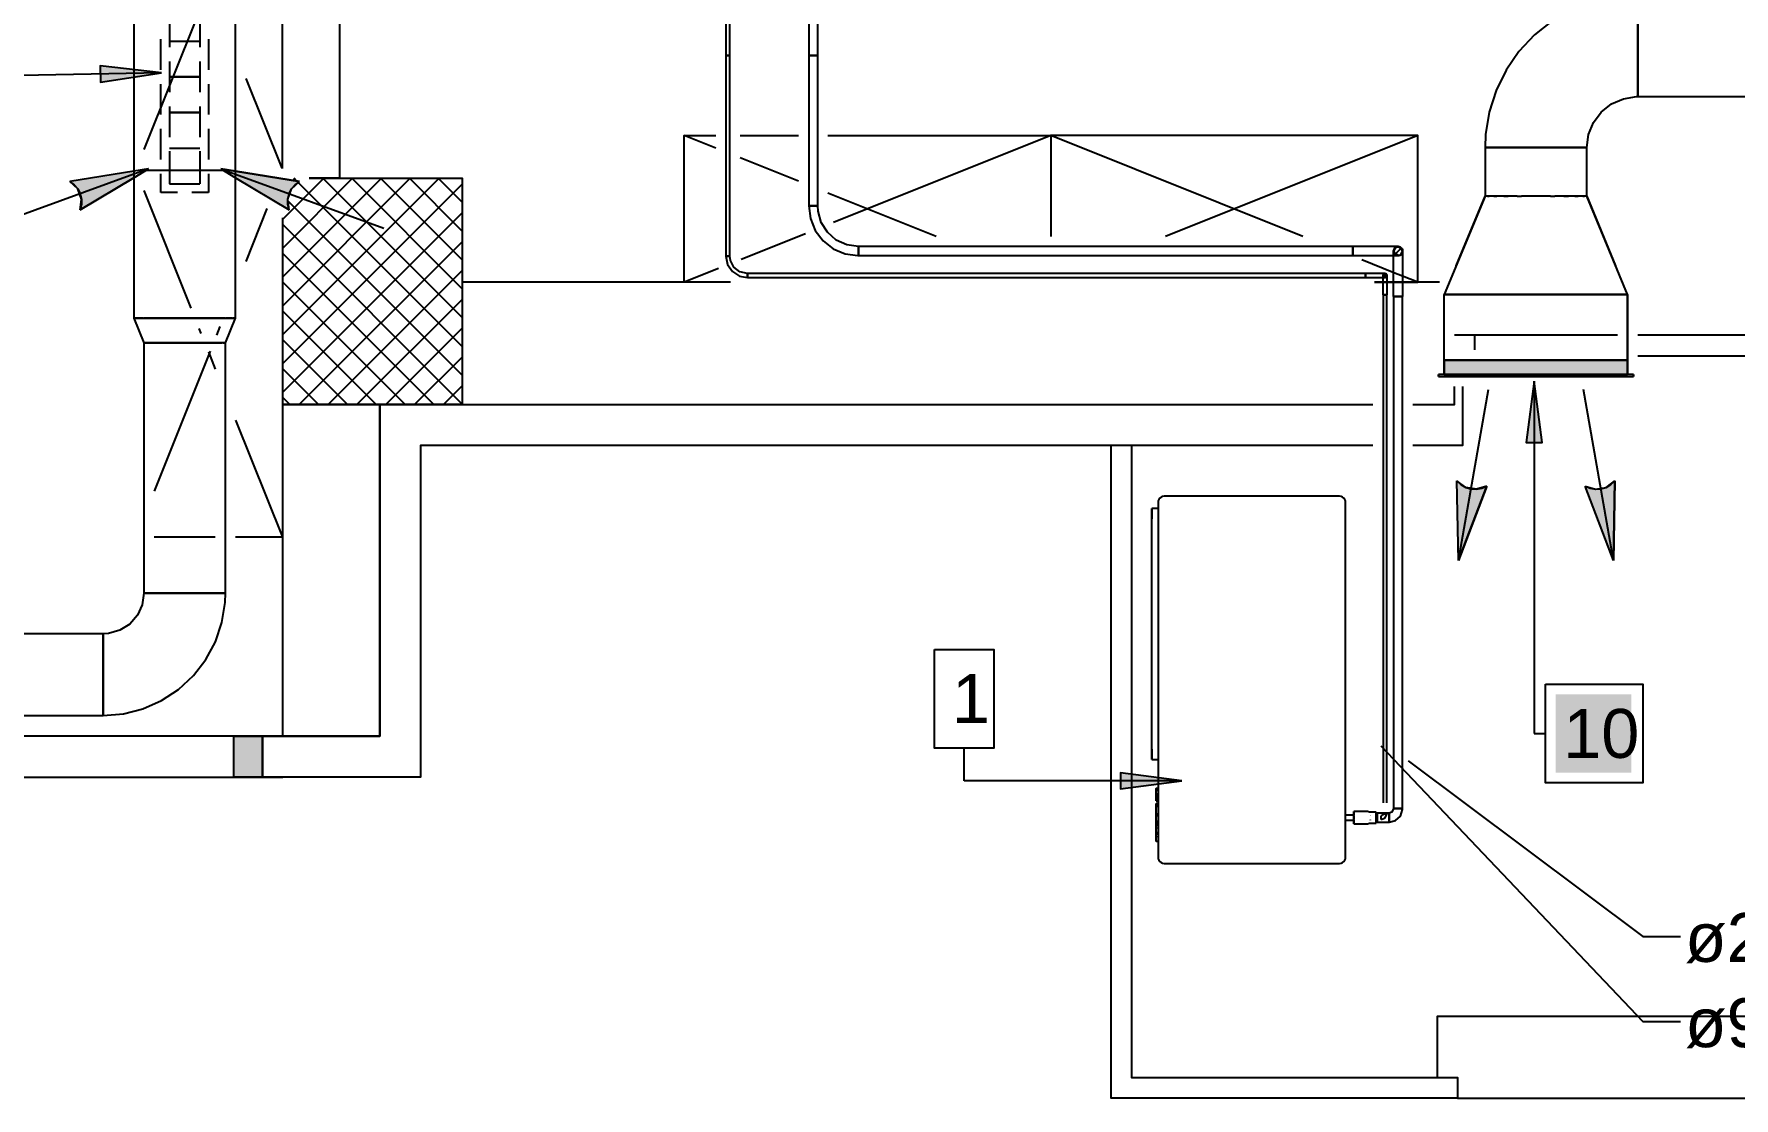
# Model space of a CAD drawing. Extents: x 25325 to 182345, y 3956 to 147305.
# Drawn here: x 91187.527 to 91190.811, y 73647.422 to 73649.476 of the extents above; entities that cross this region are included whole.
import ezdxf

# ---------------------------------------------------------------- set-up
doc = ezdxf.new("R2010")
doc.units = 0
doc.header["$MEASUREMENT"] = 0
doc.layers.add('CAT6A UNDERGROUND PORTS ROUTING', color=1, linetype='CONTINUOUS')
doc.styles.add('PDF Arial', font='arial.ttf')

# ---------------------------------------------------------------- blocks, each defined once
blk = doc.blocks.new('Sheet-Климатична и вентилационна система офис помещение етаж 4_1')
at = {"layer": 'CAT6A UNDERGROUND PORTS ROUTING', "transparency": 33554687}
for color, points in [(7, [(19.7761, 12.1059), (19.6578, 12.1192), (19.6584, 12.0882)]), (5, [(19.6189, 11.8412), (19.7223, 11.9033), (19.7223, 11.9158), (19.5989, 11.8963), (19.6074, 11.89), (19.6142, 11.8819), (19.619, 11.8724), (19.6214, 11.8621), (19.6214, 11.8515)]), (5, [(20.0225, 11.8412), (20.02, 11.8515), (20.02, 11.8621), (20.0225, 11.8724), (20.0272, 11.8819), (20.034, 11.89), (20.0425, 11.8963), (19.9191, 11.9158), (19.9191, 11.9033)]), (5, [(22.2543, 11.5237), (22.6087, 11.5237), (22.6087, 11.5513), (22.2543, 11.5513)]), (5, [(22.2433, 11.5198), (22.6197, 11.5198), (22.6197, 11.5237), (22.2433, 11.5237)]), (7, [(22.4282, 11.5105), (22.4126, 11.3924), (22.4437, 11.3924)]), (5, [(22.2816, 11.1647), (22.3366, 11.308), (22.3269, 11.3039), (22.313, 11.3022), (22.3059, 11.3026), (22.2958, 11.3057), (22.2866, 11.311), (22.2789, 11.3182), (22.2808, 11.2106)]), (5, [(22.5814, 11.1647), (22.584, 11.3182), (22.5764, 11.311), (22.5672, 11.3057), (22.5571, 11.3026), (22.5446, 11.3023), (22.5361, 11.3039), (22.5263, 11.308), (22.5285, 11.3023)]), (7, [(21.7471, 10.7392), (21.629, 10.7547), (21.629, 10.7236)])]:
    blk.add_hatch(color=color, dxfattribs=at).paths.add_polyline_path(points)
at = {"layer": 'CAT6A UNDERGROUND PORTS ROUTING', "true_color": 0xffffff, "transparency": 33554687}
blk.add_hatch(color=7, dxfattribs=at).paths.add_polyline_path([(22.4699, 10.9061), (22.6158, 10.9061), (22.6158, 10.755), (22.4699, 10.755)])
at = {"layer": 'CAT6A UNDERGROUND PORTS ROUTING', "true_color": 0xd8d8d8, "transparency": 33554687}
blk.add_hatch(color=254, dxfattribs=at).paths.add_polyline_path([(19.9158, 10.7465), (19.971, 10.7465), (19.971, 10.8252), (19.9158, 10.8252), (19.9158, 10.7516)])
at = {"layer": 'CAT6A UNDERGROUND PORTS ROUTING', "color": 5, "transparency": 33554687}
for points in [[(19.7223, 13.5304), (19.7223, 11.632)], [(19.9191, 11.632), (19.9191, 13.5304)], [(22.6283, 12.2568), (22.5847, 12.2536), (22.5419, 12.2439), (22.5011, 12.228), (22.4631, 12.2063), (22.4287, 12.1791), (22.3987, 12.1472), (22.3738, 12.1112), (22.3545, 12.0719), (22.3412, 12.0302), (22.3342, 11.987), (22.3331, 11.9616)], [(22.6283, 12.1584), (22.6283, 12.1839), (22.6283, 12.2076), (22.6283, 12.228), (22.6283, 12.2436), (22.6283, 12.2535), (22.6283, 12.2568)], [(22.6283, 12.2568), (22.6283, 12.2535), (22.6283, 12.2436), (22.6283, 12.228), (22.6283, 12.2076), (22.6283, 12.1839), (22.6283, 12.1584)], [(22.6283, 12.06), (22.6283, 12.0633), (22.6283, 12.0732), (22.6283, 12.0888), (22.6283, 12.1092), (22.6283, 12.1329), (22.6283, 12.1584)], [(22.6283, 12.1584), (22.6283, 12.1329), (22.6283, 12.1092), (22.6283, 12.0888), (22.6283, 12.0732), (22.6283, 12.0633), (22.6283, 12.06)], [(22.5299, 11.9616), (22.5332, 11.9866), (22.5426, 12.01), (22.5578, 12.0302), (22.5776, 12.0459), (22.6007, 12.056), (22.6256, 12.06), (22.6283, 12.06)], [(22.6283, 12.06), (23.5397, 12.06)], [(22.3331, 11.9616), (22.3331, 11.8678)], [(22.3331, 11.9616), (22.3364, 11.9616), (22.3463, 11.9616), (22.3619, 11.9616), (22.3823, 11.9616), (22.406, 11.9616), (22.4315, 11.9616)], [(22.4315, 11.9616), (22.406, 11.9616), (22.3823, 11.9616), (22.3619, 11.9616), (22.3463, 11.9616), (22.3364, 11.9616), (22.3331, 11.9616)], [(22.4315, 11.9616), (22.457, 11.9616), (22.4807, 11.9616), (22.5011, 11.9616), (22.5167, 11.9616), (22.5266, 11.9616), (22.5299, 11.9616)], [(22.5299, 11.9616), (22.5266, 11.9616), (22.5167, 11.9616), (22.5011, 11.9616), (22.4807, 11.9616), (22.457, 11.9616), (22.4315, 11.9616)], [(22.5299, 11.8678), (22.5299, 11.9616)], [(22.3331, 11.8678), (22.2543, 11.6777)], [(22.2775, 11.7336), (22.3331, 11.8678)], [(22.395, 11.8678), (22.3823, 11.8678), (22.3619, 11.8678), (22.3463, 11.8678), (22.3364, 11.8678), (22.3331, 11.8678)], [(22.3379, 11.8678), (22.341, 11.8678)], [(22.3499, 11.8678), (22.3519, 11.8678), (22.3562, 11.8678)], [(22.3693, 11.8678), (22.3736, 11.8678), (22.3776, 11.8678)], [(22.395, 11.8678), (22.4011, 11.8678), (22.4034, 11.8678)], [(22.4315, 11.8678), (22.406, 11.8678), (22.4034, 11.8678)], [(22.4596, 11.8678), (22.457, 11.8678), (22.4315, 11.8678)], [(22.4596, 11.8678), (22.4619, 11.8678), (22.468, 11.8678)], [(22.5299, 11.8678), (22.5266, 11.8678), (22.5167, 11.8678), (22.5011, 11.8678), (22.4807, 11.8678), (22.468, 11.8678)], [(22.4854, 11.8678), (22.4893, 11.8678), (22.4944, 11.8678)], [(22.5067, 11.8678), (22.5111, 11.8678), (22.5131, 11.8678)], [(22.522, 11.8678), (22.5251, 11.8678)], [(22.6087, 11.6777), (22.5299, 11.8678)], [(22.5299, 11.8678), (22.5855, 11.7336)], [(22.2543, 11.6777), (22.6087, 11.6777)], [(22.2543, 11.5513), (22.2543, 11.6777)], [(22.2543, 11.5513), (22.2543, 11.6777)], [(22.6087, 11.6777), (22.2543, 11.6777)], [(22.6087, 11.6777), (22.6087, 11.5513)], [(22.6087, 11.5513), (22.6087, 11.6777)], [(19.7271, 11.632), (19.7256, 11.632), (19.7223, 11.632)], [(19.7223, 11.632), (19.742, 11.5845)], [(19.7223, 11.632), (19.7271, 11.632), (19.7411, 11.632), (19.7629, 11.632), (19.7903, 11.632), (19.8207, 11.632), (19.8511, 11.632), (19.8786, 11.632), (19.9003, 11.632), (19.9143, 11.632), (19.9191, 11.632)], [(19.7411, 11.632), (19.7355, 11.632), (19.728, 11.632)], [(19.7629, 11.632), (19.7511, 11.632), (19.7422, 11.632)], [(19.8207, 11.632), (19.7952, 11.632), (19.7715, 11.632), (19.7629, 11.632)], [(19.8785, 11.632), (19.8699, 11.632), (19.8462, 11.632), (19.8207, 11.632)], [(19.8993, 11.632), (19.8903, 11.632), (19.8786, 11.632)], [(19.8994, 11.5845), (19.9191, 11.632)], [(19.9134, 11.632), (19.9059, 11.632), (19.9003, 11.632)], [(19.9191, 11.632), (19.9158, 11.632), (19.9143, 11.632)], [(19.742, 11.5845), (19.742, 11.1016)], [(19.742, 11.5845), (19.7447, 11.5845), (19.7466, 11.5845)], [(19.8994, 11.5845), (19.8947, 11.5845), (19.881, 11.5845), (19.8601, 11.5845), (19.8344, 11.5845), (19.807, 11.5845), (19.7813, 11.5845), (19.7604, 11.5845), (19.7467, 11.5845), (19.742, 11.5845)], [(19.7467, 11.5845), (19.7525, 11.5845), (19.7603, 11.5845)], [(19.7604, 11.5845), (19.765, 11.5845), (19.7813, 11.5845), (19.8003, 11.5845), (19.8207, 11.5845)], [(19.8207, 11.5845), (19.8411, 11.5845), (19.8601, 11.5845), (19.8764, 11.5845), (19.881, 11.5845)], [(19.8811, 11.5845), (19.8889, 11.5845), (19.8935, 11.5845)], [(19.8949, 11.5845), (19.8968, 11.5845), (19.8994, 11.5845)], [(19.8994, 11.1016), (19.8994, 11.5845)], [(22.6087, 11.5513), (22.2543, 11.5513)], [(19.742, 11.1016), (19.7387, 11.0792), (19.7293, 11.0588), (19.7145, 11.0418), (19.6954, 11.0297), (19.6737, 11.0235), (19.6632, 11.0228)], [(19.6632, 10.8654), (19.7023, 10.8686), (19.7402, 10.8783), (19.7761, 10.8941), (19.8088, 10.9156), (19.8375, 10.9422), (19.8615, 10.9732), (19.88, 11.0077), (19.8925, 11.0448), (19.8988, 11.0834), (19.8994, 11.1016)], [(19.8207, 11.1016), (19.8003, 11.1016), (19.7813, 11.1016), (19.765, 11.1016), (19.7525, 11.1016), (19.7447, 11.1016), (19.742, 11.1016)], [(19.742, 11.1016), (19.7447, 11.1016), (19.7525, 11.1016), (19.765, 11.1016), (19.7813, 11.1016), (19.8003, 11.1016), (19.8207, 11.1016)], [(19.8994, 11.1016), (19.8968, 11.1016), (19.8889, 11.1016), (19.8764, 11.1016), (19.8601, 11.1016), (19.8411, 11.1016), (19.8207, 11.1016)], [(19.8207, 11.1016), (19.8411, 11.1016), (19.8601, 11.1016), (19.8764, 11.1016), (19.8889, 11.1016), (19.8968, 11.1016), (19.8994, 11.1016)], [(19.6632, 11.0228), (12.7266, 11.0228)], [(19.6632, 11.0228), (19.6632, 11.0202), (19.6632, 11.0123), (19.6632, 10.9998), (19.6632, 10.9835), (19.6632, 10.9645), (19.6632, 10.9441)], [(19.6632, 10.9441), (19.6632, 10.9645), (19.6632, 10.9835), (19.6632, 10.9998), (19.6632, 11.0123), (19.6632, 11.0202), (19.6632, 11.0228)], [(19.6632, 10.9441), (19.6632, 10.9237), (19.6632, 10.9047), (19.6632, 10.8884), (19.6632, 10.8759), (19.6632, 10.868), (19.6632, 10.8654)], [(19.6632, 10.8654), (19.6632, 10.868), (19.6632, 10.8759), (19.6632, 10.8884), (19.6632, 10.9047), (19.6632, 10.9237), (19.6632, 10.9441)], [(12.7266, 10.8654), (19.6632, 10.8654)]]:
    blk.add_lwpolyline(points, dxfattribs=at)
at = {"layer": 'CAT6A UNDERGROUND PORTS ROUTING', "color": 253, "true_color": 0x9c9c9c, "transparency": 33554687}
for points in [[(19.8994, 12.3517), (19.742, 11.958)], [(20.1198, 12.3382), (20.1198, 11.9024), (20.0611, 11.9024)], [(20.0095, 11.9214), (20.0095, 12.2747)], [(20.0095, 11.9214), (20.0095, 12.2747)], [(19.9388, 12.095), (20.0082, 11.9217)], [(20.8469, 11.9606), (20.7857, 11.985)], [(20.8752, 11.7016), (20.7857, 11.7016), (20.7857, 11.985), (20.8469, 11.985)], [(20.8938, 11.985), (21.0067, 11.985)], [(21.0636, 11.985), (21.4944, 11.985), (21.4944, 11.7902)], [(21.9814, 11.7902), (21.4944, 11.985), (21.0742, 11.817)], [(22.203, 11.7016), (22.203, 11.985), (21.4944, 11.985), (21.4944, 11.7902)], [(22.203, 11.985), (21.716, 11.7902)], [(21.0067, 11.8966), (20.8938, 11.9418)], [(19.742, 11.9182), (19.8994, 11.9182)], [(19.742, 11.9182), (19.8994, 11.9182)], [(20.0103, 11.8232), (20.0895, 11.9024)], [(20.0103, 11.7676), (20.1451, 11.9024)], [(20.0103, 11.7119), (20.2008, 11.9024)], [(20.0103, 11.6562), (20.2565, 11.9024)], [(20.0103, 11.6005), (20.3122, 11.9024)], [(20.0611, 11.9024), (20.3568, 11.9024), (20.3568, 11.4654), (20.0103, 11.4654), (20.0103, 11.8256)], [(20.0103, 11.5449), (20.3568, 11.8913)], [(20.0297, 11.8983), (20.0338, 11.9024)], [(20.0375, 11.8971), (20.0322, 11.9024)], [(20.3568, 11.5778), (20.0401, 11.8945)], [(20.3568, 11.6335), (20.0879, 11.9024)], [(20.3568, 11.6892), (20.1436, 11.9024)], [(20.3568, 11.7449), (20.1993, 11.9024)], [(20.3568, 11.8005), (20.2549, 11.9024)], [(20.3568, 11.8562), (20.3106, 11.9024)], [(19.742, 11.8785), (19.8328, 11.6515)], [(20.3568, 11.5222), (20.02, 11.8589)], [(21.2727, 11.7902), (21.0636, 11.8739)], [(20.0095, 11.826), (20.0095, 11.2096), (19.9191, 11.2096)], [(19.9798, 11.8439), (19.9388, 11.7415)], [(20.0103, 11.4892), (20.3568, 11.8356)], [(20.3568, 11.4665), (20.0103, 11.8129)], [(21.0203, 11.7954), (20.8962, 11.7458)], [(20.0422, 11.4654), (20.3568, 11.7799)], [(20.3022, 11.4654), (20.0103, 11.7573)], [(20.8522, 11.7282), (20.7857, 11.7016)], [(22.1567, 11.7201), (22.0953, 11.7447)], [(20.2465, 11.4654), (20.0103, 11.7016)], [(20.0979, 11.4654), (20.3568, 11.7243)], [(20.8752, 11.7016), (20.3568, 11.7016), (20.3568, 11.4654)], [(22.1363, 11.7016), (22.1195, 11.7016)], [(22.1195, 11.7016), (22.1363, 11.7016)], [(22.1432, 11.7016), (22.1364, 11.7016)], [(22.1364, 11.7016), (22.1432, 11.7016)], [(22.1566, 11.7016), (22.1433, 11.7016)], [(22.1433, 11.7016), (22.1566, 11.7016)], [(22.1737, 11.7133), (22.1567, 11.7201)], [(22.1738, 11.7016), (22.1567, 11.7016)], [(22.1567, 11.7016), (22.1738, 11.7016)], [(22.203, 11.7016), (22.1737, 11.7133)], [(22.2451, 11.7016), (22.1739, 11.7016)], [(22.1739, 11.7016), (22.203, 11.7016)], [(20.1535, 11.4654), (20.3568, 11.6686)], [(20.1909, 11.4654), (20.0103, 11.6459)], [(19.8483, 11.6126), (19.8522, 11.603)], [(19.8888, 11.6164), (19.882, 11.5994)], [(20.2092, 11.4654), (20.3568, 11.6129)], [(22.3134, 11.571), (22.3134, 11.5992), (22.274, 11.5992)], [(22.589, 11.5992), (22.274, 11.5992)], [(22.6283, 11.5599), (22.9693, 11.5599), (22.9693, 11.5992), (23.782, 11.5992)], [(23.782, 11.5599), (22.9693, 11.5599), (22.9693, 11.5992), (22.6283, 11.5992)], [(19.8698, 11.5689), (19.7617, 11.2986)], [(19.8665, 11.5672), (19.8798, 11.534)], [(20.1352, 11.4654), (20.0103, 11.5902)], [(20.0795, 11.4654), (20.0103, 11.5346)], [(20.2649, 11.4654), (20.3568, 11.5572)], [(20.3206, 11.4654), (20.3568, 11.5016)], [(22.1936, 11.4654), (22.274, 11.4654), (22.274, 11.5001)], [(22.1936, 11.4654), (22.274, 11.4654), (22.274, 11.5001)], [(22.2898, 11.5001), (22.2898, 11.3866), (22.1936, 11.3866)], [(19.971, 10.7465), (19.971, 10.8252), (20.1977, 10.8252), (20.1977, 11.4654), (22.1165, 11.4654)], [(20.0238, 11.4654), (20.0103, 11.4789)], [(20.0103, 11.4654), (20.1977, 11.4654), (20.1977, 10.8252), (20.0103, 10.8252), (20.0103, 11.4654)], [(20.3568, 11.4654), (22.1165, 11.4654)], [(19.9191, 11.4356), (20.0095, 11.2096)], [(22.1165, 11.3866), (20.2764, 11.3866), (20.2764, 10.7465), (19.971, 10.7465)], [(21.6502, 11.3866), (21.6502, 10.1662), (22.2799, 10.1662), (22.2799, 10.1268), (21.6109, 10.1268), (21.6109, 11.3866)], [(19.8798, 11.2096), (19.7617, 11.2096)], [(20.0103, 10.8252), (15.0429, 10.8252)], [(19.9158, 10.8252), (19.971, 10.8252), (19.971, 10.7465), (19.9158, 10.7465), (19.9158, 10.8252)], [(15.0888, 10.7465), (20.0103, 10.7465)], [(22.2799, 10.1268), (24.3194, 10.1268), (24.3194, 10.2843), (22.2406, 10.2843), (22.2406, 10.1662)]]:
    blk.add_lwpolyline(points, dxfattribs=at)
at = {"layer": 'CAT6A UNDERGROUND PORTS ROUTING', "color": 6, "transparency": 33554687}
for points in [[(20.8666, 12.2291), (20.8666, 12.1397)], [(20.8741, 12.1397), (20.8741, 12.2291)], [(21.0264, 12.2291), (21.0264, 12.1397)], [(21.0439, 12.1397), (21.0439, 12.2291)], [(20.8668, 12.1397), (20.8666, 12.1397)], [(20.8666, 12.1397), (20.8668, 12.1397)], [(20.8741, 12.1397), (20.874, 12.1397), (20.8736, 12.1397), (20.873, 12.1397), (20.8723, 12.1397), (20.8714, 12.1397), (20.8704, 12.1397), (20.8694, 12.1397), (20.8685, 12.1397), (20.8677, 12.1397), (20.8671, 12.1397), (20.8668, 12.1397), (20.8666, 12.1397)], [(20.8666, 12.1397), (20.8666, 11.752)], [(20.8666, 12.1397), (20.8668, 12.1397), (20.8671, 12.1397), (20.8677, 12.1397), (20.8685, 12.1397), (20.8694, 12.1397), (20.8704, 12.1397)], [(20.8704, 12.1397), (20.8714, 12.1397), (20.8723, 12.1397), (20.873, 12.1397), (20.8736, 12.1397), (20.874, 12.1397), (20.8741, 12.1397)], [(20.8741, 12.1397), (20.874, 12.1397)], [(20.874, 12.1397), (20.8741, 12.1397)], [(20.8741, 11.752), (20.8741, 12.1397)], [(21.0439, 12.1397), (21.0436, 12.1397), (21.0427, 12.1397), (21.0413, 12.1397), (21.0395, 12.1397), (21.0374, 12.1397), (21.0352, 12.1397), (21.0329, 12.1397), (21.0308, 12.1397), (21.029, 12.1397), (21.0276, 12.1397), (21.0267, 12.1397), (21.0264, 12.1397)], [(21.0264, 12.1397), (21.0264, 11.8493)], [(21.0264, 12.1397), (21.0267, 12.1397), (21.0276, 12.1397), (21.029, 12.1397), (21.0308, 12.1397), (21.0329, 12.1397), (21.0352, 12.1397)], [(21.0352, 12.1397), (21.0374, 12.1397), (21.0395, 12.1397), (21.0413, 12.1397), (21.0427, 12.1397), (21.0436, 12.1397), (21.0439, 12.1397)], [(21.0439, 11.8493), (21.0439, 12.1397)], [(21.0352, 11.8493), (21.0329, 11.8493), (21.0308, 11.8493), (21.029, 11.8493), (21.0276, 11.8493), (21.0267, 11.8493), (21.0264, 11.8493)], [(21.0264, 11.8493), (21.0296, 11.8245), (21.0391, 11.8015), (21.0542, 11.7816), (21.0739, 11.7663), (21.0969, 11.7566), (21.1216, 11.7531), (21.1226, 11.7531)], [(21.0264, 11.8493), (21.0267, 11.8493), (21.0276, 11.8493), (21.029, 11.8493), (21.0308, 11.8493), (21.0329, 11.8493), (21.0352, 11.8493), (21.0374, 11.8493), (21.0395, 11.8493), (21.0413, 11.8493), (21.0427, 11.8493), (21.0435, 11.8493)], [(21.0435, 11.8493), (21.0427, 11.8493), (21.0413, 11.8493), (21.0395, 11.8493), (21.0374, 11.8493), (21.0352, 11.8493)], [(21.0436, 11.8493), (21.0436, 11.8493)], [(21.0439, 11.8493), (21.0436, 11.8493)], [(21.0436, 11.8493), (21.0439, 11.8493)], [(21.1226, 11.7706), (21.1003, 11.7738), (21.0798, 11.7832), (21.0628, 11.7981), (21.0508, 11.8171), (21.0446, 11.8388), (21.0439, 11.8493)], [(22.0777, 11.7706), (21.1226, 11.7706)], [(21.1226, 11.7618), (21.1226, 11.7641), (21.1226, 11.7662), (21.1226, 11.768), (21.1226, 11.7694), (21.1226, 11.7703), (21.1226, 11.7706)], [(21.1226, 11.7706), (21.1226, 11.7703), (21.1226, 11.7694), (21.1226, 11.768), (21.1226, 11.7662), (21.1226, 11.7641), (21.1226, 11.7618), (21.1226, 11.7595), (21.1226, 11.7574), (21.1226, 11.7556), (21.1226, 11.7542), (21.1226, 11.7534), (21.1226, 11.7531)], [(21.1226, 11.7531), (21.1226, 11.7534), (21.1226, 11.7542), (21.1226, 11.7556), (21.1226, 11.7574), (21.1226, 11.7595), (21.1226, 11.7618)], [(22.0777, 11.7706), (22.0777, 11.7703), (22.0777, 11.7694), (22.0777, 11.768), (22.0777, 11.7662), (22.0777, 11.7641), (22.0777, 11.7618)], [(22.1652, 11.7706), (22.1619, 11.7706), (22.1525, 11.7706), (22.1375, 11.7706), (22.1181, 11.7706), (22.0957, 11.7706), (22.0777, 11.7706)], [(22.0777, 11.7618), (22.0777, 11.7641), (22.0777, 11.7662), (22.0777, 11.768), (22.0777, 11.7694), (22.0777, 11.7703), (22.0777, 11.7706)], [(22.0777, 11.7618), (22.0777, 11.7595), (22.0777, 11.7574), (22.0777, 11.7556), (22.0777, 11.7542), (22.0777, 11.7534), (22.0777, 11.7531)], [(22.0777, 11.7531), (22.0777, 11.7534), (22.0777, 11.7542), (22.0777, 11.7556), (22.0777, 11.7574), (22.0777, 11.7595), (22.0777, 11.7618)], [(22.1608, 11.7694), (22.1564, 11.7618)], [(22.1564, 11.7618), (22.1595, 11.7685)], [(22.1567, 11.7641), (22.1564, 11.7618)], [(22.1564, 11.7618), (22.1608, 11.7542)], [(22.1564, 11.7599), (22.1564, 11.7618)], [(22.1564, 11.7618), (22.1567, 11.7595)], [(22.1564, 11.7532), (22.1564, 11.7599)], [(22.1576, 11.7662), (22.1567, 11.7641)], [(22.1567, 11.7595), (22.1576, 11.7574)], [(22.159, 11.768), (22.1576, 11.7662)], [(22.1608, 11.7694), (22.159, 11.768)], [(22.1595, 11.7685), (22.1652, 11.7706)], [(22.1629, 11.7703), (22.1608, 11.7694)], [(22.1696, 11.7694), (22.1608, 11.7694)], [(22.1652, 11.7618), (22.1608, 11.7574)], [(22.1652, 11.7706), (22.1629, 11.7703)], [(22.1696, 11.7662), (22.1652, 11.7706)], [(22.1652, 11.7706), (22.1718, 11.7675)], [(22.1652, 11.7706), (22.1674, 11.7703), (22.1696, 11.7694), (22.1714, 11.768), (22.1728, 11.7662), (22.1736, 11.7641), (22.1739, 11.7618)], [(22.1739, 11.7618), (22.1736, 11.7641), (22.1728, 11.7662), (22.1714, 11.768), (22.1696, 11.7694), (22.1674, 11.7703), (22.1652, 11.7706)], [(22.1652, 11.7618), (22.1696, 11.7662)], [(22.1739, 11.7618), (22.1736, 11.7595), (22.1728, 11.7574), (22.1714, 11.7556), (22.1696, 11.7542), (22.1674, 11.7534), (22.1652, 11.7531)], [(22.1652, 11.7531), (22.1674, 11.7534), (22.1696, 11.7542), (22.1714, 11.7556), (22.1728, 11.7574), (22.1736, 11.7595), (22.1739, 11.7613)], [(22.1739, 11.7618), (22.1696, 11.7694)], [(22.1696, 11.7542), (22.1739, 11.7618)], [(22.1718, 11.7675), (22.1718, 11.7674)], [(22.1719, 11.7672), (22.1739, 11.762)], [(22.1739, 11.7613), (22.1739, 11.7586), (22.1739, 11.7491), (22.1739, 11.7341), (22.1739, 11.7147), (22.1739, 11.6923), (22.1739, 11.6743)], [(20.8668, 11.752), (20.8666, 11.752)], [(20.8666, 11.752), (20.8668, 11.752)], [(20.8668, 11.752), (20.8666, 11.752)], [(20.8704, 11.752), (20.8694, 11.752), (20.8685, 11.752), (20.8677, 11.752), (20.8671, 11.752), (20.8668, 11.752), (20.8666, 11.752)], [(20.8666, 11.752), (20.8698, 11.7361), (20.879, 11.7226), (20.8926, 11.7137), (20.9079, 11.7108)], [(20.8666, 11.752), (20.8668, 11.752), (20.8671, 11.752), (20.8677, 11.752), (20.8685, 11.752), (20.8694, 11.752), (20.8704, 11.752), (20.8714, 11.752), (20.8723, 11.752), (20.873, 11.752), (20.8736, 11.752), (20.874, 11.752)], [(20.874, 11.752), (20.8736, 11.752), (20.873, 11.752), (20.8723, 11.752), (20.8714, 11.752), (20.8704, 11.752)], [(20.8741, 11.752), (20.874, 11.752)], [(20.9079, 11.7183), (20.8935, 11.7215), (20.8819, 11.7305), (20.8752, 11.7436), (20.8741, 11.752)], [(21.1226, 11.7531), (22.0777, 11.7531)], [(22.0777, 11.7531), (22.1013, 11.7531), (22.1231, 11.7531), (22.1416, 11.7531), (22.1553, 11.7531), (22.1633, 11.7531), (22.1652, 11.7531)], [(22.1564, 11.6743), (22.1564, 11.6979), (22.1564, 11.7197), (22.1564, 11.7382), (22.1564, 11.7519), (22.1564, 11.7532)], [(22.1576, 11.7574), (22.159, 11.7556)], [(22.159, 11.7556), (22.1608, 11.7542)], [(22.1608, 11.7574), (22.1652, 11.7531)], [(22.1608, 11.7542), (22.1696, 11.7542)], [(22.1608, 11.7542), (22.1629, 11.7534)], [(22.1629, 11.7534), (22.1652, 11.7531)], [(20.9079, 11.7182), (20.9079, 11.7183)], [(22.1024, 11.7183), (20.9079, 11.7183)], [(20.9079, 11.7146), (20.9079, 11.7155), (20.9079, 11.7164), (20.9079, 11.7172), (20.9079, 11.7178), (20.9079, 11.7182)], [(20.9079, 11.7182), (20.9079, 11.7178), (20.9079, 11.7172), (20.9079, 11.7164), (20.9079, 11.7155), (20.9079, 11.7146), (20.9079, 11.7136), (20.9079, 11.7127), (20.9079, 11.7119), (20.9079, 11.7113), (20.9079, 11.7109), (20.9079, 11.7108)], [(20.9079, 11.7108), (20.9079, 11.7109), (20.9079, 11.7113), (20.9079, 11.7119), (20.9079, 11.7127), (20.9079, 11.7136), (20.9079, 11.7146)], [(20.9079, 11.7108), (20.9079, 11.7109)], [(20.9079, 11.7108), (20.9079, 11.7109)], [(20.9079, 11.7109), (20.9079, 11.7108)], [(20.9079, 11.7108), (22.1024, 11.7108)], [(22.1024, 11.7183), (22.1024, 11.7182)], [(22.1024, 11.7183), (22.1024, 11.7182)], [(22.1024, 11.7182), (22.1024, 11.7183)], [(22.1024, 11.7183), (22.1024, 11.7182), (22.1024, 11.7178), (22.1024, 11.7172), (22.1024, 11.7164), (22.1024, 11.7155), (22.1024, 11.7146)], [(22.1399, 11.7183), (22.1367, 11.7183), (22.1276, 11.7183), (22.1142, 11.7183), (22.1024, 11.7183)], [(22.1024, 11.7146), (22.1024, 11.7155), (22.1024, 11.7164), (22.1024, 11.7172), (22.1024, 11.7178), (22.1024, 11.7182), (22.1024, 11.7183)], [(22.1024, 11.7146), (22.1024, 11.7136), (22.1024, 11.7127), (22.1024, 11.7119), (22.1024, 11.7113), (22.1024, 11.7109), (22.1024, 11.7108)], [(22.1024, 11.7108), (22.1024, 11.7109), (22.1024, 11.7113), (22.1024, 11.7119), (22.1024, 11.7127), (22.1024, 11.7136), (22.1024, 11.7146)], [(22.1024, 11.7109), (22.1024, 11.7108)], [(22.1024, 11.7108), (22.1024, 11.7109)], [(22.1024, 11.7109), (22.1024, 11.7108)], [(22.1024, 11.7108), (22.1176, 11.7108), (22.1302, 11.7108), (22.138, 11.7108), (22.1399, 11.7108)], [(22.1399, 11.7183), (22.1362, 11.7146)], [(22.1362, 11.7146), (22.1379, 11.7177)], [(22.1363, 11.7155), (22.1362, 11.7146)], [(22.1362, 11.7146), (22.1399, 11.7108)], [(22.1362, 11.7127), (22.1362, 11.7146)], [(22.1362, 11.7146), (22.1363, 11.7136)], [(22.1362, 11.7114), (22.1362, 11.7127)], [(22.1362, 11.6771), (22.1362, 11.6923), (22.1362, 11.7048), (22.1362, 11.7114)], [(22.1367, 11.7164), (22.1363, 11.7155)], [(22.1363, 11.7136), (22.1367, 11.7127)], [(22.1373, 11.7172), (22.1367, 11.7164)], [(22.1367, 11.7127), (22.1373, 11.7119)], [(22.138, 11.7178), (22.1373, 11.7172)], [(22.1373, 11.7119), (22.138, 11.7113)], [(22.1379, 11.7177), (22.1397, 11.7182)], [(22.1389, 11.7182), (22.138, 11.7178)], [(22.1399, 11.7146), (22.138, 11.7127)], [(22.138, 11.7127), (22.1399, 11.7108)], [(22.138, 11.7113), (22.1389, 11.7109)], [(22.1389, 11.7182), (22.1399, 11.7183), (22.1409, 11.7182), (22.1418, 11.7178)], [(22.1399, 11.7183), (22.1389, 11.7182)], [(22.1418, 11.7113), (22.1409, 11.7109), (22.1399, 11.7108), (22.1389, 11.7109)], [(22.1389, 11.7109), (22.1399, 11.7108)], [(22.1428, 11.7154), (22.1399, 11.7183)], [(22.1418, 11.7164), (22.1399, 11.7183)], [(22.1399, 11.7183), (22.1411, 11.7177)], [(22.1418, 11.7178), (22.1409, 11.7182), (22.1399, 11.7183)], [(22.1399, 11.7146), (22.1418, 11.7164)], [(22.1399, 11.7108), (22.1423, 11.7133)], [(22.1399, 11.7108), (22.1409, 11.7109), (22.1418, 11.7113)], [(22.1411, 11.7176), (22.1429, 11.7167)], [(22.1426, 11.7172), (22.1418, 11.7178)], [(22.1418, 11.7113), (22.1426, 11.7119)], [(22.1424, 11.7133), (22.1436, 11.7146)], [(22.1426, 11.7172), (22.1431, 11.7164), (22.1435, 11.7155), (22.1436, 11.7146)], [(22.1426, 11.7119), (22.1431, 11.7127), (22.1435, 11.7136), (22.1436, 11.7146), (22.1435, 11.7154)], [(22.1436, 11.7146), (22.1435, 11.7136), (22.1431, 11.7127), (22.1426, 11.7119)], [(22.1436, 11.7146), (22.1428, 11.7154)], [(22.1431, 11.7164), (22.1436, 11.7148)], [(22.1435, 11.7155), (22.1431, 11.7164)], [(22.1436, 11.7146), (22.1436, 11.7114), (22.1436, 11.7023), (22.1436, 11.6889), (22.1436, 11.6771)], [(22.1362, 11.6771), (22.1363, 11.6771)], [(22.1362, 11.6771), (22.1363, 11.6771)], [(22.1363, 11.6771), (22.1362, 11.6771)], [(22.1362, 11.6771), (22.1362, 10.6964)], [(22.1362, 11.6771), (22.1363, 11.6771), (22.1367, 11.6771), (22.1373, 11.6771), (22.138, 11.6771), (22.1389, 11.6771), (22.1399, 11.6771)], [(22.1399, 11.6771), (22.1389, 11.6771), (22.138, 11.6771), (22.1373, 11.6771), (22.1367, 11.6771), (22.1363, 11.6771), (22.1362, 11.6771)], [(22.1399, 11.6771), (22.1409, 11.6771), (22.1418, 11.6771), (22.1426, 11.6771), (22.1431, 11.6771), (22.1435, 11.6771), (22.1436, 11.6771)], [(22.1436, 11.6771), (22.1435, 11.6771), (22.1431, 11.6771), (22.1426, 11.6771), (22.1418, 11.6771), (22.1409, 11.6771), (22.1399, 11.6771)], [(22.1435, 11.6771), (22.1436, 11.6771)], [(22.1436, 11.6771), (22.1435, 11.6771)], [(22.1435, 11.6771), (22.1436, 11.6771)], [(22.1436, 10.6964), (22.1436, 11.6771)], [(22.1564, 11.6743), (22.1564, 10.6855)], [(22.1564, 11.6743), (22.1567, 11.6743), (22.1576, 11.6743), (22.159, 11.6743), (22.1608, 11.6743), (22.1629, 11.6743), (22.1652, 11.6743)], [(22.1652, 11.6743), (22.1629, 11.6743), (22.1608, 11.6743), (22.159, 11.6743), (22.1576, 11.6743), (22.1567, 11.6743), (22.1564, 11.6743)], [(22.1652, 11.6743), (22.1674, 11.6743), (22.1696, 11.6743), (22.1714, 11.6743), (22.1728, 11.6743), (22.1736, 11.6743), (22.1739, 11.6743)], [(22.1739, 11.6743), (22.1736, 11.6743), (22.1728, 11.6743), (22.1714, 11.6743), (22.1696, 11.6743), (22.1674, 11.6743), (22.1652, 11.6743)], [(22.1739, 10.6855), (22.1739, 11.6743)], [(22.1072, 10.68), (22.0795, 10.68)], [(22.0795, 10.656), (22.0795, 10.6564), (22.0795, 10.6576), (22.0795, 10.6595), (22.0795, 10.662), (22.0795, 10.6649), (22.0795, 10.668), (22.0795, 10.6711), (22.0795, 10.674), (22.0795, 10.6765), (22.0795, 10.6784), (22.0795, 10.6796), (22.0795, 10.68)], [(22.0795, 10.6796), (22.0795, 10.6784), (22.0795, 10.6765), (22.0795, 10.674), (22.0795, 10.6728)], [(22.1088, 10.6785), (22.1072, 10.68)], [(22.1231, 10.6785), (22.1088, 10.6785)], [(22.1231, 10.6606), (22.1231, 10.6681), (22.1231, 10.6755), (22.1231, 10.6785)], [(22.1231, 10.6785), (22.1231, 10.6754), (22.1231, 10.668), (22.1231, 10.6605), (22.1231, 10.6575)], [(22.1231, 10.6785), (22.1231, 10.6781), (22.1231, 10.6771), (22.1231, 10.6754), (22.1231, 10.6733), (22.1231, 10.6707), (22.1231, 10.668), (22.1231, 10.6653), (22.1231, 10.6628), (22.1231, 10.6606), (22.1231, 10.6589), (22.1231, 10.6579), (22.1231, 10.6575)], [(22.1231, 10.6606), (22.1231, 10.6628), (22.1231, 10.6653), (22.1231, 10.668), (22.1231, 10.6707), (22.1231, 10.6733), (22.1231, 10.6754), (22.1231, 10.6771), (22.1231, 10.6781)], [(22.1248, 10.6785), (22.1248, 10.6754), (22.1248, 10.668), (22.1248, 10.6605)], [(22.1248, 10.6575), (22.1248, 10.6606), (22.1248, 10.6681), (22.1248, 10.6755), (22.1248, 10.6785)], [(22.1477, 10.6768), (22.1248, 10.6768)], [(22.1248, 10.668), (22.1248, 10.6703), (22.1248, 10.6724), (22.1248, 10.6742), (22.1248, 10.6756), (22.1248, 10.6765), (22.1248, 10.6768)], [(22.1248, 10.6765), (22.1248, 10.6756), (22.1248, 10.6742), (22.1248, 10.6724), (22.1248, 10.6703), (22.1248, 10.668)], [(22.1362, 10.6755), (22.1344, 10.6724)], [(22.1367, 10.6755), (22.1363, 10.6755)], [(22.1363, 10.6755), (22.1367, 10.6755)], [(22.1373, 10.6755), (22.1367, 10.6755)], [(22.1367, 10.6755), (22.1373, 10.6755)], [(22.1373, 10.6755), (22.138, 10.6755)], [(22.138, 10.6755), (22.1389, 10.6755)], [(22.1389, 10.6755), (22.1399, 10.6755)], [(22.1399, 10.6755), (22.1409, 10.6755)], [(22.1402, 10.6674), (22.1436, 10.675)], [(22.1409, 10.6755), (22.1418, 10.6755)], [(22.1426, 10.6755), (22.1418, 10.6755)], [(22.1418, 10.6755), (22.1426, 10.6755)], [(22.1431, 10.6755), (22.1426, 10.6755)], [(22.1426, 10.6755), (22.1431, 10.6755)], [(22.1435, 10.6755), (22.1431, 10.6755)], [(22.1431, 10.6755), (22.1435, 10.6755)], [(22.1436, 10.6755), (22.1435, 10.6755)], [(22.1435, 10.6755), (22.1436, 10.6755)], [(22.1436, 10.675), (22.1436, 10.6755)], [(22.1477, 10.6593), (22.1602, 10.6625), (22.1697, 10.6712), (22.1738, 10.6835), (22.1739, 10.6855)], [(22.1564, 10.6855), (22.1534, 10.6789), (22.1477, 10.6768)], [(22.1477, 10.6768), (22.1477, 10.6765), (22.1477, 10.6756), (22.1477, 10.6742), (22.1477, 10.6724), (22.1477, 10.6703), (22.1477, 10.668)], [(22.1477, 10.6593), (22.1477, 10.6596), (22.1477, 10.6604), (22.1477, 10.6618), (22.1477, 10.6636), (22.1477, 10.6657), (22.1477, 10.668), (22.1477, 10.6703), (22.1477, 10.6724), (22.1477, 10.6742), (22.1477, 10.6756), (22.1477, 10.6765), (22.1477, 10.6768)], [(22.1567, 10.6855), (22.1564, 10.6855)], [(22.1652, 10.6855), (22.1629, 10.6855), (22.1608, 10.6855), (22.159, 10.6855), (22.1576, 10.6855), (22.1567, 10.6855)], [(22.1567, 10.6855), (22.1576, 10.6855), (22.159, 10.6855), (22.1608, 10.6855), (22.1629, 10.6855), (22.1652, 10.6855), (22.1674, 10.6855), (22.1696, 10.6855), (22.1714, 10.6855), (22.1728, 10.6855), (22.1736, 10.6855), (22.1739, 10.6855)], [(22.1739, 10.6855), (22.1736, 10.6855), (22.1728, 10.6855), (22.1714, 10.6855), (22.1696, 10.6855), (22.1674, 10.6855), (22.1652, 10.6855)], [(22.1728, 10.6855), (22.1736, 10.6855)], [(22.1736, 10.6855), (22.1728, 10.6855)], [(22.0795, 10.6632), (22.0795, 10.662), (22.0795, 10.6599)], [(22.0795, 10.6595), (22.0795, 10.6576), (22.0795, 10.6564)], [(22.0795, 10.656), (22.1072, 10.656)], [(22.1072, 10.656), (22.1088, 10.6575)], [(22.1088, 10.6575), (22.1231, 10.6575)], [(22.111, 10.6725), (22.111, 10.6724)], [(22.111, 10.6722), (22.111, 10.6723)], [(22.111, 10.6638), (22.111, 10.6638)], [(22.111, 10.6637), (22.111, 10.6635)], [(22.1122, 10.6722), (22.1122, 10.6723)], [(22.1122, 10.6716), (22.1122, 10.6718)], [(22.1122, 10.6643), (22.1122, 10.6644)], [(22.1122, 10.6638), (22.1122, 10.6638)], [(22.1231, 10.6575), (22.1231, 10.6599)], [(22.1231, 10.6579), (22.1231, 10.6589), (22.1231, 10.6599)], [(22.1248, 10.6593), (22.1248, 10.6596), (22.1248, 10.6604), (22.1248, 10.6618), (22.1248, 10.6636), (22.1248, 10.6657), (22.1248, 10.668)], [(22.1248, 10.668), (22.1248, 10.6657), (22.1248, 10.6636), (22.1248, 10.6618), (22.1248, 10.6604)], [(22.1248, 10.6599), (22.1248, 10.6575)], [(22.1248, 10.6593), (22.1477, 10.6593)], [(22.1344, 10.6724), (22.1324, 10.6718)], [(22.1324, 10.6713), (22.1324, 10.6716)], [(22.1324, 10.6716), (22.1324, 10.6713)], [(22.1324, 10.6707), (22.1324, 10.6713)], [(22.1324, 10.6713), (22.1324, 10.6707)], [(22.1324, 10.6699), (22.1324, 10.6707)], [(22.1324, 10.669), (22.1324, 10.6699)], [(22.1324, 10.668), (22.1324, 10.669)], [(22.1324, 10.667), (22.1324, 10.668)], [(22.1324, 10.6643), (22.1402, 10.6674)], [(22.1324, 10.6661), (22.1324, 10.667)], [(22.1324, 10.6654), (22.1324, 10.6661)], [(22.1324, 10.6661), (22.1324, 10.6654)], [(22.1324, 10.6648), (22.1324, 10.6654)], [(22.1324, 10.6654), (22.1324, 10.6648)], [(22.1324, 10.6644), (22.1324, 10.6648)], [(22.1324, 10.6648), (22.1324, 10.6644)], [(22.1324, 10.6643), (22.1324, 10.6644)], [(22.1324, 10.6644), (22.1324, 10.6643)], [(22.1477, 10.668), (22.1477, 10.6657), (22.1477, 10.6636), (22.1477, 10.6618), (22.1477, 10.6604), (22.1477, 10.6596), (22.1477, 10.6593)]]:
    blk.add_lwpolyline(points, dxfattribs=at)
at = {"layer": 'CAT6A UNDERGROUND PORTS ROUTING', "color": 7, "transparency": 33554687}
for points in [[(19.7912, 12.2142), (19.7912, 12.1552)], [(19.8502, 12.2142), (19.8502, 12.1552)], [(19.7746, 12.1119), (19.7746, 12.1709)], [(19.7912, 12.167), (19.8502, 12.167)], [(19.7912, 12.167), (19.8207, 12.167)], [(19.8207, 12.167), (19.8502, 12.167)], [(19.8668, 12.1709), (19.8668, 12.1119)], [(19.7912, 12.1276), (19.7912, 12.0686)], [(19.8502, 12.1276), (19.8502, 12.0686)], [(19.7761, 12.1059), (19.3338, 12.0976)], [(19.7761, 12.1059), (19.6578, 12.1192), (19.6584, 12.0882), (19.7761, 12.1059)], [(19.7912, 12.0981), (19.8502, 12.0981)], [(19.8207, 12.0981), (19.7912, 12.0981)], [(19.8502, 12.0981), (19.8207, 12.0981)], [(19.7746, 12.0253), (19.7746, 12.0843)], [(19.8668, 12.0843), (19.8668, 12.0253)], [(19.7912, 12.041), (19.7912, 11.9819)], [(19.7912, 12.0292), (19.8502, 12.0292)], [(19.8207, 12.0292), (19.7912, 12.0292)], [(19.8502, 12.0292), (19.8207, 12.0292)], [(19.8502, 12.041), (19.8502, 11.9819)], [(19.7746, 11.9386), (19.7746, 11.9977)], [(19.8668, 11.9977), (19.8668, 11.9386)], [(19.7912, 11.9603), (19.8207, 11.9603)], [(19.8207, 11.9603), (19.8502, 11.9603)], [(19.7912, 11.9544), (19.7912, 11.8914)], [(19.8502, 11.9544), (19.8502, 11.8914)], [(19.7223, 11.91), (19.4361, 11.8059)], [(19.7223, 11.9158), (19.5989, 11.8963)], [(19.7223, 11.9158), (19.5989, 11.8963)], [(19.6189, 11.8412), (19.6214, 11.8621), (19.6142, 11.8819), (19.5989, 11.8963)], [(19.5989, 11.8963), (19.6074, 11.89), (19.6142, 11.8819), (19.619, 11.8724), (19.6214, 11.8621), (19.6214, 11.8515), (19.6189, 11.8412)], [(19.7223, 11.9033), (19.6189, 11.8412)], [(19.6189, 11.8412), (19.7223, 11.9033)], [(19.7506, 11.9203), (19.7223, 11.9158)], [(19.7506, 11.9203), (19.7223, 11.9033)], [(19.7506, 11.9203), (19.7223, 11.91)], [(19.7223, 11.9033), (19.7506, 11.9203)], [(19.7506, 11.9203), (19.7223, 11.9158)], [(19.7746, 11.8749), (19.7746, 11.9111)], [(19.7912, 11.8914), (19.8207, 11.8914)], [(19.8207, 11.8914), (19.8502, 11.8914)], [(19.8668, 11.9111), (19.8668, 11.8749)], [(19.8909, 11.9203), (19.9191, 11.9158)], [(19.8909, 11.9203), (19.9191, 11.9033)], [(19.8909, 11.9203), (19.9191, 11.91)], [(19.9191, 11.9158), (19.8909, 11.9203)], [(19.8909, 11.9203), (19.9191, 11.9033)], [(19.9191, 11.9158), (20.0425, 11.8963)], [(20.0425, 11.8963), (19.9191, 11.9158)], [(19.9191, 11.91), (20.2053, 11.8059)], [(19.9191, 11.9033), (20.0225, 11.8412)], [(19.9191, 11.9033), (20.0225, 11.8412)], [(20.0225, 11.8412), (20.02, 11.8621), (20.0272, 11.8819), (20.0425, 11.8963)], [(20.0225, 11.8412), (20.02, 11.8515), (20.02, 11.8621), (20.0225, 11.8724), (20.0272, 11.8819), (20.034, 11.89), (20.0425, 11.8963)], [(19.8069, 11.8749), (19.7746, 11.8749)], [(19.8668, 11.8749), (19.8345, 11.8749)], [(22.2543, 11.5513), (22.2543, 11.5237)], [(22.2543, 11.5237), (22.2543, 11.5513)], [(22.2543, 11.5513), (22.6087, 11.5513)], [(22.6087, 11.5513), (22.6087, 11.5237)], [(22.6087, 11.5237), (22.6087, 11.5513)], [(22.2433, 11.5237), (22.2433, 11.5198)], [(22.2433, 11.5198), (22.2433, 11.5237)], [(22.6197, 11.5237), (22.2433, 11.5237)], [(22.2433, 11.5198), (22.6197, 11.5198)], [(22.2433, 11.5198), (22.6197, 11.5198)], [(22.2543, 11.5237), (22.6087, 11.5237)], [(22.6087, 11.5198), (22.2543, 11.5198)], [(22.2543, 11.5198), (22.6087, 11.5198)], [(22.4282, 11.5105), (22.4126, 11.3924), (22.4437, 11.3924), (22.4282, 11.5105)], [(22.4282, 11.5105), (22.4282, 10.8305)], [(22.6197, 11.5237), (22.6197, 11.5198)], [(22.6197, 11.5198), (22.6197, 11.5237)], [(22.2816, 11.1647), (22.3397, 11.4943)], [(22.5814, 11.1647), (22.5233, 11.4943)], [(22.2816, 11.1647), (22.2789, 11.3182)], [(22.2789, 11.3182), (22.2866, 11.311), (22.2958, 11.3057), (22.3059, 11.3026), (22.3165, 11.302), (22.3269, 11.3039), (22.3366, 11.308)], [(22.2816, 11.1647), (22.2789, 11.3182)], [(22.3366, 11.308), (22.3165, 11.302), (22.2958, 11.3057), (22.2789, 11.3182)], [(22.3366, 11.308), (22.2816, 11.1647)], [(22.2816, 11.1647), (22.3366, 11.308)], [(22.5263, 11.308), (22.5361, 11.3039), (22.5465, 11.302), (22.5571, 11.3026), (22.5672, 11.3057), (22.5764, 11.311), (22.584, 11.3182)], [(22.5263, 11.308), (22.5465, 11.302), (22.5672, 11.3057), (22.584, 11.3182)], [(22.5814, 11.1647), (22.5263, 11.308)], [(22.5814, 11.1647), (22.5263, 11.308)], [(22.584, 11.3182), (22.5814, 11.1647)], [(22.5814, 11.1647), (22.584, 11.3182)], [(21.7134, 11.2884), (21.7103, 11.288), (21.7074, 11.2868), (21.705, 11.2849), (21.7031, 11.2825), (21.7019, 11.2796), (21.7015, 11.2766)], [(21.7015, 11.2766), (21.7015, 10.5916)], [(22.0519, 11.2884), (21.7134, 11.2884)], [(22.0637, 11.2766), (22.0633, 11.2796), (22.0622, 11.2825), (22.0603, 11.2849), (22.0578, 11.2868), (22.055, 11.288), (22.0519, 11.2884)], [(22.0637, 10.5916), (22.0637, 11.2766)], [(21.7015, 11.2648), (21.6897, 11.2648)], [(21.6897, 11.2648), (21.6897, 11.2621), (21.6897, 11.2549), (21.6897, 11.2451)], [(21.6897, 11.2451), (21.6897, 11.2549), (21.6897, 11.2621), (21.6897, 11.2648)], [(21.7015, 11.2648), (21.6897, 11.2648)], [(21.6897, 11.2451), (21.6897, 11.2549), (21.6897, 11.2621), (21.6897, 11.2648)], [(21.6897, 11.2648), (21.6897, 11.2621), (21.6897, 11.2549), (21.6897, 11.2451)], [(21.6897, 10.8002), (21.6897, 11.2451)], [(21.6897, 10.8002), (21.6897, 11.2451)], [(21.7015, 11.2648), (21.7015, 11.2621), (21.7015, 11.2549), (21.7015, 11.2451)], [(21.7015, 11.2451), (21.7015, 10.8002)], [(21.2692, 10.9928), (21.3841, 10.9928), (21.3841, 10.8022), (21.2692, 10.8022), (21.2692, 10.9928)], [(22.4502, 10.9258), (22.638, 10.9258), (22.638, 10.7352), (22.4502, 10.7352), (22.4502, 10.9258)], [(22.1321, 10.8069), (22.638, 10.2743)], [(22.4282, 10.8305), (22.4502, 10.8305)], [(21.3267, 10.7392), (21.3267, 10.8022)], [(21.6897, 10.8002), (21.6897, 10.7904), (21.6897, 10.7832), (21.6897, 10.7805)], [(21.6897, 10.7805), (21.6897, 10.7832), (21.6897, 10.7904), (21.6897, 10.8002)], [(21.6897, 10.7805), (21.6897, 10.7832), (21.6897, 10.7904), (21.6897, 10.8002)], [(21.6897, 10.8002), (21.6897, 10.7904), (21.6897, 10.7832), (21.6897, 10.7805)], [(21.6897, 10.7805), (21.7015, 10.7805)], [(21.6897, 10.7805), (21.7015, 10.7805)], [(21.7015, 10.8002), (21.7015, 10.7904), (21.7015, 10.7832), (21.7015, 10.7805)], [(22.1845, 10.7779), (22.638, 10.4389)], [(21.7471, 10.7392), (21.629, 10.7547), (21.629, 10.7236), (21.7471, 10.7392)], [(21.7471, 10.7392), (21.3267, 10.7392)], [(21.7015, 10.7243), (21.6976, 10.7243)], [(21.6976, 10.7238), (21.6976, 10.7243), (21.6976, 10.7243), (21.6976, 10.7242), (21.6976, 10.7236), (21.6976, 10.7225), (21.6976, 10.721), (21.6976, 10.7192)], [(21.6976, 10.7009), (21.6976, 10.7027), (21.6976, 10.705), (21.6976, 10.7078), (21.6976, 10.7108), (21.6976, 10.7139), (21.6976, 10.717), (21.6976, 10.7197), (21.6976, 10.7221), (21.6976, 10.7238)], [(21.7015, 10.7238), (21.6976, 10.7238)], [(21.6976, 10.7125), (21.6976, 10.7152)], [(21.6976, 10.7152), (21.6976, 10.7125), (21.6976, 10.7098), (21.6976, 10.7072), (21.6976, 10.7049), (21.6976, 10.7028)], [(21.6976, 10.7004), (21.6976, 10.7141)], [(21.7015, 10.7238), (21.7015, 10.7221), (21.7015, 10.7197), (21.7015, 10.717), (21.7015, 10.7139), (21.7015, 10.7108), (21.7015, 10.7078), (21.7015, 10.705), (21.7015, 10.7027), (21.7015, 10.7009)], [(21.6976, 10.7028), (21.6976, 10.7016)], [(21.6976, 10.7009), (21.7015, 10.7009)], [(21.6976, 10.7004), (21.7015, 10.7004)], [(21.6976, 10.7004), (21.7015, 10.7004)], [(21.7015, 10.6951), (21.6976, 10.6951)], [(21.6976, 10.6944), (21.6976, 10.6949), (21.6976, 10.6951)], [(21.6976, 10.6951), (21.6976, 10.6949), (21.6976, 10.6944)], [(21.6976, 10.6866), (21.6976, 10.6886), (21.6976, 10.6905), (21.6976, 10.6922), (21.6976, 10.6935), (21.6976, 10.6944)], [(21.7015, 10.6944), (21.6976, 10.6944)], [(21.6976, 10.6936), (21.6976, 10.6926), (21.6976, 10.6914), (21.6976, 10.6902)], [(21.6976, 10.6897), (21.6976, 10.6884)], [(21.6976, 10.684), (21.6976, 10.6877)], [(21.6976, 10.6751), (21.6976, 10.6866)], [(21.6976, 10.6764), (21.6976, 10.6848)], [(21.6976, 10.6815), (21.6976, 10.6826)], [(21.6976, 10.6724), (21.6976, 10.6764)], [(21.6976, 10.6751), (21.7015, 10.6751)], [(21.7015, 10.6944), (21.7015, 10.6935), (21.7015, 10.6922), (21.7015, 10.6905), (21.7015, 10.6886), (21.7015, 10.6866)], [(21.7015, 10.6866), (21.7015, 10.6751)], [(21.7015, 10.6751), (21.7015, 10.6724)], [(21.6976, 10.6607), (21.6976, 10.6724)], [(21.6976, 10.6724), (21.7015, 10.6724)], [(21.6976, 10.6646), (21.6976, 10.6681)], [(21.6976, 10.6578), (21.6976, 10.6615)], [(21.6976, 10.6615), (21.6976, 10.6603)], [(21.6976, 10.6581), (21.6976, 10.6594), (21.6976, 10.6607)], [(21.7015, 10.6607), (21.6976, 10.6607)], [(21.6976, 10.6592), (21.6976, 10.6582), (21.6976, 10.6574), (21.6976, 10.6569), (21.6976, 10.6566), (21.6976, 10.6566), (21.6976, 10.6566)], [(21.6976, 10.6566), (21.6976, 10.6568), (21.6976, 10.6571), (21.6976, 10.6575), (21.6976, 10.6581)], [(21.7015, 10.6578), (21.6976, 10.6578)], [(21.6976, 10.6566), (21.7015, 10.6566)], [(21.7015, 10.6559), (21.6976, 10.6559)], [(21.6976, 10.6549), (21.6976, 10.6557), (21.6976, 10.6559), (21.6976, 10.6559)], [(21.6976, 10.6484), (21.6976, 10.65), (21.6976, 10.6515), (21.6976, 10.6529), (21.6976, 10.654), (21.6976, 10.6549)], [(21.7015, 10.6549), (21.6976, 10.6549)], [(21.6976, 10.6543), (21.6976, 10.6535), (21.6976, 10.6525), (21.6976, 10.6514)], [(21.6976, 10.6405), (21.6976, 10.6508)], [(21.6976, 10.6482), (21.6976, 10.6491)], [(21.6976, 10.6489), (21.6976, 10.648), (21.6976, 10.647)], [(21.6976, 10.6385), (21.6976, 10.6484)], [(21.6976, 10.6414), (21.6976, 10.6482)], [(21.7015, 10.6724), (21.7015, 10.6607)], [(21.7015, 10.6607), (21.7015, 10.6599)], [(21.7015, 10.6594), (21.7015, 10.6581)], [(21.7015, 10.6549), (21.7015, 10.654), (21.7015, 10.6529), (21.7015, 10.6515), (21.7015, 10.65), (21.7015, 10.6484)], [(21.7015, 10.6484), (21.7015, 10.6385)], [(22.0795, 10.673), (22.0637, 10.673)], [(22.0795, 10.673), (22.0637, 10.673)], [(22.0637, 10.6645), (22.0637, 10.6655), (22.0637, 10.6667), (22.0637, 10.668), (22.0637, 10.6693), (22.0637, 10.6705), (22.0637, 10.6715)], [(22.0637, 10.663), (22.0795, 10.663)], [(22.0637, 10.663), (22.0795, 10.663)], [(22.0795, 10.6715), (22.0795, 10.6705), (22.0795, 10.6693), (22.0795, 10.668), (22.0795, 10.6667), (22.0795, 10.6655), (22.0795, 10.6645)], [(21.7015, 10.6385), (21.6976, 10.6385)], [(21.6976, 10.6316), (21.6976, 10.6332), (21.6976, 10.6347), (21.6976, 10.6361), (21.6976, 10.6372), (21.6976, 10.6381)], [(21.7015, 10.6381), (21.6976, 10.6381)], [(21.6976, 10.6375), (21.6976, 10.6367), (21.6976, 10.6357), (21.6976, 10.6346)], [(21.6976, 10.6237), (21.6976, 10.634)], [(21.6976, 10.6314), (21.6976, 10.6323)], [(21.6976, 10.6321), (21.6976, 10.6312), (21.6976, 10.6302)], [(21.6976, 10.6217), (21.6976, 10.6316)], [(21.6976, 10.6246), (21.6976, 10.6314)], [(21.7015, 10.6217), (21.6976, 10.6217)], [(21.7015, 10.6381), (21.7015, 10.6372), (21.7015, 10.6361), (21.7015, 10.6347), (21.7015, 10.6332), (21.7015, 10.6316)], [(21.7015, 10.6316), (21.7015, 10.6217)], [(21.7015, 10.5916), (21.7019, 10.5885), (21.7031, 10.5857), (21.705, 10.5832), (21.7074, 10.5813), (21.7103, 10.5801), (21.7134, 10.5797)], [(21.7134, 10.5797), (22.0519, 10.5797)], [(22.0519, 10.5797), (22.055, 10.5801), (22.0578, 10.5813), (22.0603, 10.5832), (22.0622, 10.5857), (22.0633, 10.5885), (22.0637, 10.5916)], [(22.638, 10.4389), (22.711, 10.4389)], [(22.638, 10.2743), (22.711, 10.2743)]]:
    blk.add_lwpolyline(points, dxfattribs=at)
at = {"layer": 'CAT6A UNDERGROUND PORTS ROUTING', "color": 7, "char_height": 0.094445, "attachment_point": 7, "style": 'PDF Arial'}
for s, insert in [('\\W1.000949;1', (21.3032, 10.8507)), ('\\W1.001284;10', (22.4843, 10.7821)), ('\\W1.000633;ø22.2 mm', (22.7193, 10.387)), ('\\W1.000588;ø9.5 mm', (22.7193, 10.2224))]:
    blk.add_mtext(s, dxfattribs=dict(at, insert=insert))

msp = doc.modelspace()

# ---------------------------------------------------------------- block references
at = {"layer": 'CAT6A UNDERGROUND PORTS ROUTING'}
msp.add_blockref('Sheet-Климатична и вентилационна система офис помещение етаж 4_1', (91167.997, 73637.2953), dxfattribs=at)

doc.saveas('drawing.dxf')
